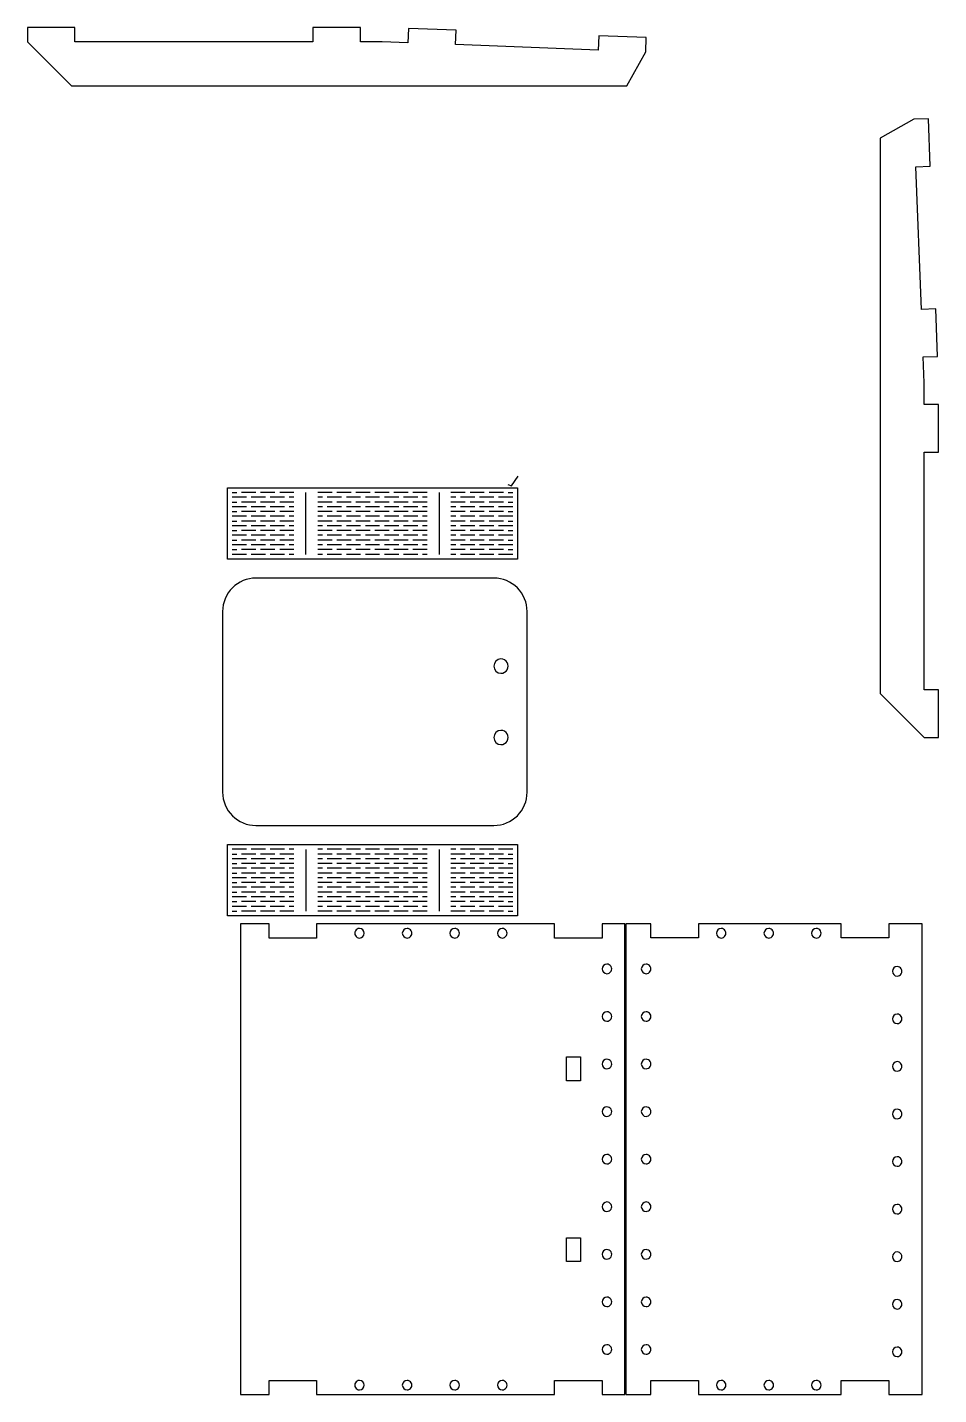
# Model space of a CAD drawing. Header units: millimetres. Extents: x -613 to 1214, y -641 to 836.
# Drawn here: x 926.9 to 1214.2, y -640.5 to -209.4 of the extents above; entities that cross this region are included whole.
import ezdxf

# ---------------------------------------------------------------- set-up
doc = ezdxf.new("R2010")
doc.units = ezdxf.units.MM

msp = doc.modelspace()

# ---------------------------------------------------------------- linework, layer by layer
at = {"color": 7, "linetype": 'Continuous'}
for p, q in [((941.91, -209.36), (926.91, -209.36)), ((926.91, -209.36), (926.91, -213.89)), ((941.91, -213.89), (941.91, -209.36)), ((1031.91, -209.36), (1016.91, -209.36)), ((1016.91, -209.36), (1016.91, -213.89)), ((1031.91, -213.89), (1031.91, -209.36)), ((1047.08, -209.68), (1046.9, -214.21)), ((1062.07, -210.26), (1047.08, -209.68)), ((1061.89, -214.79), (1062.07, -210.26)), ((926.91, -213.89), (940.79, -227.77)), ((1016.91, -213.89), (941.91, -213.89)), ((1038.79, -213.89), (1031.91, -213.89)), ((1046.9, -214.21), (1038.79, -213.89)), ((1106.86, -216.54), (1061.89, -214.79)), ((1107.03, -212), (1106.86, -216.54)), ((1122.02, -212.58), (1107.03, -212)), ((1121.85, -217.13), (1122.02, -212.58)), ((1115.91, -227.77), (1121.85, -217.13)), ((940.79, -227.77), (1115.91, -227.77)), ((1206.42, -238.36), (1195.79, -244.29)), ((1210.97, -238.18), (1206.42, -238.36)), ((1211.55, -253.17), (1210.97, -238.18)), ((1195.79, -244.29), (1195.79, -419.42)), ((1207.01, -253.34), (1211.55, -253.17)), ((1208.76, -298.31), (1207.01, -253.34)), ((1213.3, -298.13), (1208.76, -298.31)), ((1213.88, -313.12), (1213.3, -298.13)), ((1209.35, -313.3), (1213.88, -313.12)), ((1209.66, -321.41), (1209.35, -313.3)), ((1209.66, -328.29), (1209.66, -321.41)), ((1214.19, -328.29), (1209.66, -328.29)), ((1214.19, -343.29), (1214.19, -328.29)), ((1209.66, -418.29), (1209.66, -343.29)), ((1209.66, -343.29), (1214.19, -343.29)), ((1078.35, -353.52), (1079.5, -353.94)), ((1079.5, -353.94), (1081.65, -350.93)), ((989.97, -354.54), (1081.47, -354.54)), ((989.97, -377.04), (989.97, -354.54)), ((991.47, -356.04), (992.97, -356.04)), ((995.96, -357.54), (991.47, -357.54)), ((998.96, -356.04), (994.47, -356.04)), ((1001.96, -357.54), (997.46, -357.54)), ((1004.96, -356.04), (1000.46, -356.04)), ((1007.96, -357.54), (1003.46, -357.54)), ((1010.96, -356.04), (1006.46, -356.04)), ((1010.96, -357.54), (1009.46, -357.54)), ((1014.71, -375.57), (1014.71, -356.07)), ((1022.96, -356.04), (1018.46, -356.04)), ((1019.96, -357.54), (1018.46, -357.54)), ((1025.97, -357.54), (1021.46, -357.54)), ((1028.96, -356.04), (1024.46, -356.04)), ((1031.97, -357.54), (1027.47, -357.54)), ((1034.97, -356.04), (1030.47, -356.04)), ((1037.97, -357.54), (1033.47, -357.54)), ((1040.97, -356.04), (1036.47, -356.04)), ((1043.97, -357.54), (1039.47, -357.54)), ((1046.96, -356.04), (1042.47, -356.04)), ((1049.97, -357.54), (1045.46, -357.54)), ((1052.96, -356.04), (1048.46, -356.04)), ((1052.96, -357.54), (1051.46, -357.54)), ((1056.71, -356.07), (1056.71, -375.57)), ((1064.97, -356.04), (1060.46, -356.04)), ((1061.96, -357.54), (1060.46, -357.54)), ((1067.97, -357.54), (1063.47, -357.54)), ((1070.96, -356.04), (1066.46, -356.04)), ((1073.97, -357.54), (1069.46, -357.54)), ((1076.97, -356.04), (1072.47, -356.04)), ((1079.97, -357.54), (1075.47, -357.54)), ((1078.47, -356.04), (1079.97, -356.04)), ((1081.47, -354.54), (1081.47, -377.04)), ((991.47, -359.04), (992.97, -359.04)), ((995.96, -360.54), (991.47, -360.54)), ((991.47, -362.04), (992.97, -362.04)), ((998.96, -359.04), (994.47, -359.04)), ((998.96, -362.04), (994.47, -362.04)), ((1001.96, -360.54), (997.46, -360.54)), ((1004.96, -359.04), (1000.46, -359.04)), ((1004.96, -362.04), (1000.46, -362.04)), ((1007.96, -360.54), (1003.46, -360.54)), ((1010.96, -359.04), (1006.46, -359.04)), ((1010.96, -362.04), (1006.46, -362.04)), ((1010.96, -360.54), (1009.46, -360.54)), ((1022.96, -359.04), (1018.46, -359.04)), ((1019.96, -360.54), (1018.46, -360.54)), ((1022.96, -362.04), (1018.46, -362.04)), ((1025.97, -360.54), (1021.46, -360.54)), ((1028.96, -359.04), (1024.46, -359.04)), ((1028.96, -362.04), (1024.46, -362.04)), ((1031.97, -360.54), (1027.47, -360.54)), ((1034.97, -359.04), (1030.47, -359.04)), ((1034.97, -362.04), (1030.47, -362.04)), ((1037.97, -360.54), (1033.47, -360.54)), ((1040.97, -359.04), (1036.47, -359.04)), ((1040.97, -362.04), (1036.47, -362.04)), ((1043.97, -360.54), (1039.47, -360.54)), ((1046.96, -359.04), (1042.47, -359.04)), ((1046.96, -362.04), (1042.47, -362.04)), ((1049.97, -360.54), (1045.46, -360.54)), ((1052.96, -359.04), (1048.46, -359.04)), ((1052.96, -362.04), (1048.46, -362.04)), ((1052.96, -360.54), (1051.46, -360.54)), ((1064.97, -359.04), (1060.46, -359.04)), ((1061.96, -360.54), (1060.46, -360.54)), ((1064.97, -362.04), (1060.46, -362.04)), ((1067.97, -360.54), (1063.47, -360.54)), ((1070.96, -359.04), (1066.46, -359.04)), ((1070.96, -362.04), (1066.46, -362.04)), ((1073.97, -360.54), (1069.46, -360.54)), ((1076.97, -359.04), (1072.47, -359.04)), ((1076.97, -362.04), (1072.47, -362.04)), ((1079.97, -360.54), (1075.47, -360.54)), ((1078.47, -359.04), (1079.97, -359.04)), ((1078.47, -362.04), (1079.97, -362.04)), ((995.96, -363.54), (991.47, -363.54)), ((991.47, -365.04), (992.97, -365.04)), ((998.96, -365.04), (994.47, -365.04)), ((1001.96, -363.54), (997.46, -363.54)), ((1004.96, -365.04), (1000.46, -365.04)), ((1007.96, -363.54), (1003.46, -363.54)), ((1010.96, -365.04), (1006.46, -365.04)), ((1010.96, -363.54), (1009.46, -363.54)), ((1019.96, -363.54), (1018.46, -363.54)), ((1022.96, -365.04), (1018.46, -365.04)), ((1025.97, -363.54), (1021.46, -363.54)), ((1028.96, -365.04), (1024.46, -365.04)), ((1031.97, -363.54), (1027.47, -363.54)), ((1034.97, -365.04), (1030.47, -365.04)), ((1037.97, -363.54), (1033.47, -363.54)), ((1040.97, -365.04), (1036.47, -365.04)), ((1043.97, -363.54), (1039.47, -363.54)), ((1046.96, -365.04), (1042.47, -365.04)), ((1049.97, -363.54), (1045.46, -363.54)), ((1052.96, -365.04), (1048.46, -365.04)), ((1052.96, -363.54), (1051.46, -363.54)), ((1061.96, -363.54), (1060.46, -363.54)), ((1064.97, -365.04), (1060.46, -365.04)), ((1067.97, -363.54), (1063.47, -363.54)), ((1070.96, -365.04), (1066.46, -365.04)), ((1073.97, -363.54), (1069.46, -363.54)), ((1076.97, -365.04), (1072.47, -365.04)), ((1079.97, -363.54), (1075.47, -363.54)), ((1078.47, -365.04), (1079.97, -365.04)), ((995.96, -366.54), (991.47, -366.54)), ((991.47, -368.04), (992.97, -368.04)), ((995.96, -369.54), (991.47, -369.54)), ((998.96, -368.04), (994.47, -368.04)), ((1001.96, -366.54), (997.46, -366.54)), ((1001.96, -369.54), (997.46, -369.54)), ((1004.96, -368.04), (1000.46, -368.04)), ((1007.96, -366.54), (1003.46, -366.54)), ((1007.96, -369.54), (1003.46, -369.54)), ((1010.96, -368.04), (1006.46, -368.04)), ((1010.96, -366.54), (1009.46, -366.54)), ((1010.96, -369.54), (1009.46, -369.54)), ((1019.96, -366.54), (1018.46, -366.54)), ((1022.96, -368.04), (1018.46, -368.04)), ((1019.96, -369.54), (1018.46, -369.54)), ((1025.97, -366.54), (1021.46, -366.54)), ((1025.97, -369.54), (1021.46, -369.54)), ((1028.96, -368.04), (1024.46, -368.04)), ((1031.97, -366.54), (1027.47, -366.54)), ((1031.97, -369.54), (1027.47, -369.54)), ((1034.97, -368.04), (1030.47, -368.04)), ((1037.97, -366.54), (1033.47, -366.54)), ((1037.97, -369.54), (1033.47, -369.54)), ((1040.97, -368.04), (1036.47, -368.04)), ((1043.97, -366.54), (1039.47, -366.54)), ((1043.97, -369.54), (1039.47, -369.54)), ((1046.96, -368.04), (1042.47, -368.04)), ((1049.97, -366.54), (1045.46, -366.54)), ((1049.97, -369.54), (1045.46, -369.54)), ((1052.96, -368.04), (1048.46, -368.04)), ((1052.96, -366.54), (1051.46, -366.54)), ((1052.96, -369.54), (1051.46, -369.54)), ((1061.96, -366.54), (1060.46, -366.54)), ((1064.97, -368.04), (1060.46, -368.04)), ((1061.96, -369.54), (1060.46, -369.54)), ((1067.97, -366.54), (1063.47, -366.54)), ((1067.97, -369.54), (1063.47, -369.54)), ((1070.96, -368.04), (1066.46, -368.04)), ((1073.97, -366.54), (1069.46, -366.54)), ((1073.97, -369.54), (1069.46, -369.54)), ((1076.97, -368.04), (1072.47, -368.04)), ((1079.97, -366.54), (1075.47, -366.54)), ((1079.97, -369.54), (1075.47, -369.54)), ((1078.47, -368.04), (1079.97, -368.04)), ((991.47, -371.04), (992.97, -371.04)), ((995.96, -372.54), (991.47, -372.54)), ((991.47, -374.04), (992.97, -374.04)), ((998.96, -371.04), (994.47, -371.04)), ((998.96, -374.04), (994.47, -374.04)), ((1001.96, -372.54), (997.46, -372.54)), ((1004.96, -371.04), (1000.46, -371.04)), ((1004.96, -374.04), (1000.46, -374.04)), ((1007.96, -372.54), (1003.46, -372.54)), ((1010.96, -371.04), (1006.46, -371.04)), ((1010.96, -374.04), (1006.46, -374.04)), ((1010.96, -372.54), (1009.46, -372.54)), ((1022.96, -371.04), (1018.46, -371.04)), ((1019.96, -372.54), (1018.46, -372.54)), ((1022.96, -374.04), (1018.46, -374.04)), ((1025.97, -372.54), (1021.46, -372.54)), ((1028.96, -371.04), (1024.46, -371.04)), ((1028.96, -374.04), (1024.46, -374.04)), ((1031.97, -372.54), (1027.47, -372.54)), ((1034.97, -371.04), (1030.47, -371.04)), ((1034.97, -374.04), (1030.47, -374.04)), ((1037.97, -372.54), (1033.47, -372.54)), ((1040.97, -371.04), (1036.47, -371.04)), ((1040.97, -374.04), (1036.47, -374.04)), ((1043.97, -372.54), (1039.47, -372.54)), ((1046.96, -371.04), (1042.47, -371.04)), ((1046.96, -374.04), (1042.47, -374.04)), ((1049.97, -372.54), (1045.46, -372.54)), ((1052.96, -371.04), (1048.46, -371.04)), ((1052.96, -374.04), (1048.46, -374.04)), ((1052.96, -372.54), (1051.46, -372.54)), ((1064.97, -371.04), (1060.46, -371.04)), ((1061.96, -372.54), (1060.46, -372.54)), ((1064.97, -374.04), (1060.46, -374.04)), ((1067.97, -372.54), (1063.47, -372.54)), ((1070.96, -371.04), (1066.46, -371.04)), ((1070.96, -374.04), (1066.46, -374.04)), ((1073.97, -372.54), (1069.46, -372.54)), ((1076.97, -371.04), (1072.47, -371.04)), ((1076.97, -374.04), (1072.47, -374.04)), ((1079.97, -372.54), (1075.47, -372.54)), ((1078.47, -371.04), (1079.97, -371.04)), ((1078.47, -374.04), (1079.97, -374.04)), ((1081.47, -377.04), (989.97, -377.04)), ((995.96, -375.54), (991.47, -375.54)), ((1001.96, -375.54), (997.46, -375.54)), ((1007.96, -375.54), (1003.46, -375.54)), ((1010.96, -375.54), (1009.46, -375.54)), ((1019.96, -375.54), (1018.46, -375.54)), ((1025.97, -375.54), (1021.46, -375.54)), ((1031.97, -375.54), (1027.47, -375.54)), ((1037.97, -375.54), (1033.47, -375.54)), ((1043.97, -375.54), (1039.47, -375.54)), ((1049.97, -375.54), (1045.46, -375.54)), ((1052.96, -375.54), (1051.46, -375.54)), ((1061.96, -375.54), (1060.46, -375.54)), ((1067.97, -375.54), (1063.47, -375.54)), ((1073.97, -375.54), (1069.46, -375.54)), ((1079.97, -375.54), (1075.47, -375.54)), ((1073.96, -383.04), (998.97, -383.04)), ((988.47, -393.54), (988.47, -450.54)), ((1084.47, -450.54), (1084.47, -393.54)), ((1195.79, -419.42), (1209.66, -433.29)), ((1214.19, -418.29), (1209.66, -418.29)), ((1214.19, -433.29), (1214.19, -418.29)), ((1209.66, -433.29), (1214.19, -433.29)), ((998.97, -461.04), (1073.96, -461.04)), ((989.97, -467.04), (1081.47, -467.04)), ((989.97, -489.54), (989.97, -467.04)), ((995.96, -468.54), (991.47, -468.54)), ((1001.96, -468.54), (997.46, -468.54)), ((1007.96, -468.54), (1003.46, -468.54)), ((1010.96, -468.54), (1009.46, -468.54)), ((1014.71, -468.57), (1014.71, -488.07)), ((1019.96, -468.54), (1018.46, -468.54)), ((1025.97, -468.54), (1021.46, -468.54)), ((1031.97, -468.54), (1027.47, -468.54)), ((1037.97, -468.54), (1033.47, -468.54)), ((1043.97, -468.54), (1039.47, -468.54)), ((1049.97, -468.54), (1045.46, -468.54)), ((1052.96, -468.54), (1051.46, -468.54)), ((1056.71, -468.57), (1056.71, -488.07)), ((1061.96, -468.54), (1060.46, -468.54)), ((1067.97, -468.54), (1063.47, -468.54)), ((1073.97, -468.54), (1069.46, -468.54)), ((1079.97, -468.54), (1075.47, -468.54)), ((1081.47, -467.04), (1081.47, -489.54)), ((991.47, -470.04), (992.97, -470.04)), ((995.96, -471.54), (991.47, -471.54)), ((991.47, -473.04), (992.97, -473.04)), ((998.96, -470.04), (994.47, -470.04)), ((998.96, -473.04), (994.47, -473.04)), ((1001.96, -471.54), (997.46, -471.54)), ((1004.96, -470.04), (1000.46, -470.04)), ((1004.96, -473.04), (1000.46, -473.04)), ((1007.96, -471.54), (1003.46, -471.54)), ((1010.96, -470.04), (1006.46, -470.04)), ((1010.96, -473.04), (1006.46, -473.04)), ((1010.96, -471.54), (1009.46, -471.54)), ((1022.96, -470.04), (1018.46, -470.04)), ((1019.96, -471.54), (1018.46, -471.54)), ((1022.96, -473.04), (1018.46, -473.04)), ((1025.97, -471.54), (1021.46, -471.54)), ((1028.96, -470.04), (1024.46, -470.04)), ((1028.96, -473.04), (1024.46, -473.04)), ((1031.97, -471.54), (1027.47, -471.54)), ((1034.97, -470.04), (1030.47, -470.04)), ((1034.97, -473.04), (1030.47, -473.04)), ((1037.97, -471.54), (1033.47, -471.54)), ((1040.97, -470.04), (1036.47, -470.04)), ((1040.97, -473.04), (1036.47, -473.04)), ((1043.97, -471.54), (1039.47, -471.54)), ((1046.96, -470.04), (1042.47, -470.04)), ((1046.96, -473.04), (1042.47, -473.04)), ((1049.97, -471.54), (1045.46, -471.54)), ((1052.96, -470.04), (1048.46, -470.04)), ((1052.96, -473.04), (1048.46, -473.04)), ((1052.96, -471.54), (1051.46, -471.54)), ((1064.97, -470.04), (1060.46, -470.04)), ((1061.96, -471.54), (1060.46, -471.54)), ((1064.97, -473.04), (1060.46, -473.04)), ((1067.97, -471.54), (1063.47, -471.54)), ((1070.96, -470.04), (1066.46, -470.04)), ((1070.96, -473.04), (1066.46, -473.04)), ((1073.97, -471.54), (1069.46, -471.54)), ((1076.97, -470.04), (1072.47, -470.04)), ((1076.97, -473.04), (1072.47, -473.04)), ((1079.97, -471.54), (1075.47, -471.54)), ((1078.47, -470.04), (1079.97, -470.04)), ((1078.47, -473.04), (1079.97, -473.04)), ((995.96, -474.54), (991.47, -474.54)), ((991.47, -476.04), (992.97, -476.04)), ((995.96, -477.54), (991.47, -477.54)), ((998.96, -476.04), (994.47, -476.04)), ((1001.96, -474.54), (997.46, -474.54)), ((1001.96, -477.54), (997.46, -477.54)), ((1004.96, -476.04), (1000.46, -476.04)), ((1007.96, -474.54), (1003.46, -474.54)), ((1007.96, -477.54), (1003.46, -477.54)), ((1010.96, -476.04), (1006.46, -476.04)), ((1010.96, -474.54), (1009.46, -474.54)), ((1010.96, -477.54), (1009.46, -477.54)), ((1019.96, -474.54), (1018.46, -474.54)), ((1022.96, -476.04), (1018.46, -476.04)), ((1019.96, -477.54), (1018.46, -477.54)), ((1025.97, -474.54), (1021.46, -474.54)), ((1025.97, -477.54), (1021.46, -477.54)), ((1028.96, -476.04), (1024.46, -476.04)), ((1031.97, -474.54), (1027.47, -474.54)), ((1031.97, -477.54), (1027.47, -477.54)), ((1034.97, -476.04), (1030.47, -476.04)), ((1037.97, -474.54), (1033.47, -474.54)), ((1037.97, -477.54), (1033.47, -477.54)), ((1040.97, -476.04), (1036.47, -476.04)), ((1043.97, -474.54), (1039.47, -474.54)), ((1043.97, -477.54), (1039.47, -477.54)), ((1046.96, -476.04), (1042.47, -476.04)), ((1049.97, -474.54), (1045.46, -474.54)), ((1049.97, -477.54), (1045.46, -477.54)), ((1052.96, -476.04), (1048.46, -476.04)), ((1052.96, -474.54), (1051.46, -474.54)), ((1052.96, -477.54), (1051.46, -477.54)), ((1061.96, -474.54), (1060.46, -474.54)), ((1064.97, -476.04), (1060.46, -476.04)), ((1061.96, -477.54), (1060.46, -477.54)), ((1067.97, -474.54), (1063.47, -474.54)), ((1067.97, -477.54), (1063.47, -477.54)), ((1070.96, -476.04), (1066.46, -476.04)), ((1073.97, -474.54), (1069.46, -474.54)), ((1073.97, -477.54), (1069.46, -477.54)), ((1076.97, -476.04), (1072.47, -476.04)), ((1079.97, -474.54), (1075.47, -474.54)), ((1079.97, -477.54), (1075.47, -477.54)), ((1078.47, -476.04), (1079.97, -476.04)), ((991.47, -479.04), (992.97, -479.04)), ((995.96, -480.54), (991.47, -480.54)), ((991.47, -482.04), (992.97, -482.04)), ((998.96, -479.04), (994.47, -479.04)), ((998.96, -482.04), (994.47, -482.04)), ((1001.96, -480.54), (997.46, -480.54)), ((1004.96, -479.04), (1000.46, -479.04)), ((1004.96, -482.04), (1000.46, -482.04)), ((1007.96, -480.54), (1003.46, -480.54)), ((1010.96, -479.04), (1006.46, -479.04)), ((1010.96, -482.04), (1006.46, -482.04)), ((1010.96, -480.54), (1009.46, -480.54)), ((1022.96, -479.04), (1018.46, -479.04)), ((1019.96, -480.54), (1018.46, -480.54)), ((1022.96, -482.04), (1018.46, -482.04)), ((1025.97, -480.54), (1021.46, -480.54)), ((1028.96, -479.04), (1024.46, -479.04)), ((1028.96, -482.04), (1024.46, -482.04)), ((1031.97, -480.54), (1027.47, -480.54)), ((1034.97, -479.04), (1030.47, -479.04)), ((1034.97, -482.04), (1030.47, -482.04)), ((1037.97, -480.54), (1033.47, -480.54)), ((1040.97, -479.04), (1036.47, -479.04)), ((1040.97, -482.04), (1036.47, -482.04)), ((1043.97, -480.54), (1039.47, -480.54)), ((1046.96, -479.04), (1042.47, -479.04)), ((1046.96, -482.04), (1042.47, -482.04)), ((1049.97, -480.54), (1045.46, -480.54)), ((1052.96, -479.04), (1048.46, -479.04)), ((1052.96, -482.04), (1048.46, -482.04)), ((1052.96, -480.54), (1051.46, -480.54)), ((1064.97, -479.04), (1060.46, -479.04)), ((1061.96, -480.54), (1060.46, -480.54)), ((1064.97, -482.04), (1060.46, -482.04)), ((1067.97, -480.54), (1063.47, -480.54)), ((1070.96, -479.04), (1066.46, -479.04)), ((1070.96, -482.04), (1066.46, -482.04)), ((1073.97, -480.54), (1069.46, -480.54)), ((1076.97, -479.04), (1072.47, -479.04)), ((1076.97, -482.04), (1072.47, -482.04)), ((1079.97, -480.54), (1075.47, -480.54)), ((1078.47, -479.04), (1079.97, -479.04)), ((1078.47, -482.04), (1079.97, -482.04)), ((995.96, -483.54), (991.47, -483.54)), ((991.47, -485.04), (992.97, -485.04)), ((995.96, -486.54), (991.47, -486.54)), ((998.96, -485.04), (994.47, -485.04)), ((1001.96, -483.54), (997.46, -483.54)), ((1001.96, -486.54), (997.46, -486.54)), ((1004.96, -485.04), (1000.46, -485.04)), ((1007.96, -483.54), (1003.46, -483.54)), ((1007.96, -486.54), (1003.46, -486.54)), ((1010.96, -485.04), (1006.46, -485.04)), ((1010.96, -483.54), (1009.46, -483.54)), ((1010.96, -486.54), (1009.46, -486.54)), ((1019.96, -483.54), (1018.46, -483.54)), ((1022.96, -485.04), (1018.46, -485.04)), ((1019.96, -486.54), (1018.46, -486.54)), ((1025.97, -483.54), (1021.46, -483.54)), ((1025.97, -486.54), (1021.46, -486.54)), ((1028.96, -485.04), (1024.46, -485.04)), ((1031.97, -483.54), (1027.47, -483.54)), ((1031.97, -486.54), (1027.47, -486.54)), ((1034.97, -485.04), (1030.47, -485.04)), ((1037.97, -483.54), (1033.47, -483.54)), ((1037.97, -486.54), (1033.47, -486.54)), ((1040.97, -485.04), (1036.47, -485.04)), ((1043.97, -483.54), (1039.47, -483.54)), ((1043.97, -486.54), (1039.47, -486.54)), ((1046.96, -485.04), (1042.47, -485.04)), ((1049.97, -483.54), (1045.46, -483.54)), ((1049.97, -486.54), (1045.46, -486.54)), ((1052.96, -485.04), (1048.46, -485.04)), ((1052.96, -483.54), (1051.46, -483.54)), ((1052.96, -486.54), (1051.46, -486.54)), ((1061.96, -483.54), (1060.46, -483.54)), ((1064.97, -485.04), (1060.46, -485.04)), ((1061.96, -486.54), (1060.46, -486.54)), ((1067.97, -483.54), (1063.47, -483.54)), ((1067.97, -486.54), (1063.47, -486.54)), ((1070.96, -485.04), (1066.46, -485.04)), ((1073.97, -483.54), (1069.46, -483.54)), ((1073.97, -486.54), (1069.46, -486.54)), ((1076.97, -485.04), (1072.47, -485.04)), ((1079.97, -483.54), (1075.47, -483.54)), ((1079.97, -486.54), (1075.47, -486.54)), ((1078.47, -485.04), (1079.97, -485.04)), ((1081.47, -489.54), (989.97, -489.54)), ((991.47, -488.04), (992.97, -488.04)), ((998.96, -488.04), (994.47, -488.04)), ((1004.96, -488.04), (1000.46, -488.04)), ((1010.96, -488.04), (1006.46, -488.04)), ((1022.96, -488.04), (1018.46, -488.04)), ((1028.96, -488.04), (1024.46, -488.04)), ((1034.97, -488.04), (1030.47, -488.04)), ((1040.97, -488.04), (1036.47, -488.04)), ((1046.96, -488.04), (1042.47, -488.04)), ((1052.96, -488.04), (1048.46, -488.04)), ((1064.97, -488.04), (1060.46, -488.04)), ((1070.96, -488.04), (1066.46, -488.04)), ((1076.97, -488.04), (1072.47, -488.04)), ((1078.47, -488.04), (1079.97, -488.04)), ((1003.12, -492.02), (994.11, -492.02)), ((994.11, -492.02), (994.11, -640.52)), ((1003.12, -496.52), (1003.12, -492.02)), ((1093.12, -492.02), (1018.11, -492.02)), ((1018.11, -492.02), (1018.11, -496.52)), ((1093.12, -496.52), (1093.12, -492.02)), ((1108.12, -492.02), (1108.12, -496.52)), ((1115.27, -492.02), (1108.12, -492.02)), ((1115.27, -640.52), (1115.27, -492.02)), ((1123.46, -492.01), (1115.62, -492.01)), ((1115.62, -492.01), (1115.62, -640.51)), ((1123.46, -496.51), (1123.46, -492.01)), ((1183.46, -492.01), (1138.46, -492.01)), ((1138.46, -492.01), (1138.46, -496.51)), ((1183.46, -496.51), (1183.46, -492.01)), ((1198.46, -492.01), (1198.46, -496.51)), ((1208.96, -492.01), (1198.46, -492.01)), ((1208.96, -640.51), (1208.96, -492.01)), ((1018.11, -496.52), (1003.12, -496.52)), ((1108.12, -496.52), (1093.12, -496.52)), ((1138.46, -496.51), (1123.46, -496.51)), ((1198.46, -496.51), (1183.46, -496.51)), ((1096.84, -534.01), (1101.34, -534.01)), ((1096.84, -541.51), (1096.84, -534.01)), ((1101.34, -534.01), (1101.34, -541.51)), ((1101.34, -541.51), (1096.84, -541.51)), ((1096.84, -591.02), (1101.34, -591.02)), ((1096.84, -598.52), (1096.84, -591.02)), ((1101.34, -591.02), (1101.34, -598.52)), ((1101.34, -598.52), (1096.84, -598.52)), ((1003.12, -640.52), (1003.12, -636.02)), ((1003.12, -636.02), (1018.11, -636.02)), ((1018.11, -636.02), (1018.11, -640.52)), ((1093.12, -640.52), (1093.12, -636.02)), ((1093.12, -636.02), (1108.12, -636.02)), ((1108.12, -636.02), (1108.12, -640.52)), ((1123.46, -640.51), (1123.46, -636.02)), ((1123.46, -636.02), (1138.46, -636.02)), ((1138.46, -636.02), (1138.46, -640.51)), ((1183.46, -640.51), (1183.46, -636.02)), ((1183.46, -636.02), (1198.46, -636.02)), ((1198.46, -636.02), (1198.46, -640.51)), ((994.11, -640.52), (1003.12, -640.52)), ((1018.11, -640.52), (1093.12, -640.52)), ((1108.12, -640.52), (1115.27, -640.52)), ((1115.62, -640.51), (1123.46, -640.51)), ((1138.46, -640.51), (1183.46, -640.51)), ((1198.46, -640.51), (1208.96, -640.51))]:
    msp.add_line(p, q, dxfattribs=at)
for centre, radius, start, end in [((998.96, -393.53), 10.49, 89.9741, 180.0383), ((1073.97, -393.53), 10.49, 359.9573, 90.0387), ((1076.22, -410.79), 2.25, 89.9977, 269.9814), ((1076.22, -410.79), 2.25, 269.9977, 90.0233), ((1076.22, -433.29), 2.25, 89.9977, 269.9814), ((1076.22, -433.29), 2.25, 269.9977, 90.0233), ((998.96, -450.55), 10.49, 179.9625, 270.0296), ((1073.97, -450.55), 10.49, 269.9627, 0.0347), ((1031.62, -495.02), 1.5, 89.9822, 270.0156), ((1031.62, -495.02), 1.5, 270.0135, 89.9887), ((1046.62, -495.02), 1.5, 89.9998, 269.9732), ((1046.62, -495.02), 1.5, 269.9998, 90.0271), ((1061.62, -495.02), 1.5, 90.0003, 269.998), ((1061.62, -495.02), 1.5, 270.0003, 90.0013), ((1076.62, -495.02), 1.5, 89.9998, 269.9905), ((1076.62, -495.02), 1.5, 269.9998, 90.0099), ((1145.63, -495.02), 1.5, 90.0135, 269.9736), ((1145.63, -495.02), 1.5, 269.9822, 90.0306), ((1160.63, -495.02), 1.5, 89.9998, 269.9762), ((1160.63, -495.02), 1.5, 269.9998, 90.0242), ((1175.63, -495.02), 1.5, 90.0003, 269.9843), ((1175.63, -495.02), 1.5, 270.0003, 90.0151), ((1109.62, -506.27), 1.5, 90.0003, 269.971), ((1109.62, -506.27), 1.5, 270.0003, 90.0284), ((1121.96, -506.27), 1.5, 90.0003, 269.97), ((1121.96, -506.27), 1.5, 270.0003, 90.0294), ((1201.12, -507.02), 1.5, 90.0003, 269.9848), ((1201.12, -507.02), 1.5, 270.0003, 90.0146), ((1109.62, -521.27), 1.5, 90.0028, 269.9685), ((1109.62, -521.27), 1.5, 270.0028, 90.0259), ((1121.96, -521.27), 1.5, 90.0028, 269.9675), ((1121.96, -521.27), 1.5, 270.0028, 90.0269), ((1201.12, -522.02), 1.5, 90.0028, 269.9823), ((1201.12, -522.02), 1.5, 270.0028, 90.0121), ((1109.62, -536.26), 1.5, 90.0028, 269.9685), ((1109.62, -536.26), 1.5, 270.0028, 90.0259), ((1121.96, -536.26), 1.5, 90.0028, 269.9675), ((1121.96, -536.26), 1.5, 270.0028, 90.0269), ((1201.12, -537.01), 1.5, 90.0028, 269.9823), ((1201.12, -537.01), 1.5, 270.0028, 90.0121), ((1109.62, -551.27), 1.5, 90.0003, 269.971), ((1109.62, -551.27), 1.5, 270.0003, 90.0284), ((1121.96, -551.27), 1.5, 90.0003, 269.97), ((1121.96, -551.27), 1.5, 270.0003, 90.0294), ((1201.12, -552.02), 1.5, 90.0003, 269.9848), ((1201.12, -552.02), 1.5, 270.0003, 90.0146), ((1109.62, -566.27), 1.5, 90.0003, 269.971), ((1109.62, -566.27), 1.5, 270.0003, 90.0284), ((1121.96, -566.27), 1.5, 90.0003, 269.97), ((1121.96, -566.27), 1.5, 270.0003, 90.0294), ((1201.12, -567.02), 1.5, 89.9973, 269.9877), ((1201.12, -567.02), 1.5, 269.9973, 90.0176), ((1109.62, -581.26), 1.5, 90.0028, 269.9685), ((1109.62, -581.26), 1.5, 270.0028, 90.0259), ((1121.96, -581.26), 1.5, 90.0028, 269.9675), ((1121.96, -581.26), 1.5, 270.0028, 90.0269), ((1201.12, -582.01), 1.5, 90.0028, 269.9823), ((1201.12, -582.01), 1.5, 270.0028, 90.0121), ((1109.62, -596.27), 1.5, 90.0003, 269.971), ((1109.62, -596.27), 1.5, 270.0003, 90.0284), ((1121.96, -596.27), 1.5, 90.0003, 269.97), ((1121.96, -596.27), 1.5, 270.0003, 90.0294), ((1201.12, -597.02), 1.5, 90.0003, 269.9848), ((1201.12, -597.02), 1.5, 270.0003, 90.0146), ((1109.62, -611.27), 1.5, 90.0003, 269.971), ((1109.62, -611.27), 1.5, 270.0003, 90.0284), ((1121.96, -611.27), 1.5, 90.0003, 269.97), ((1121.96, -611.27), 1.5, 270.0003, 90.0294), ((1201.12, -612.02), 1.5, 90.0003, 269.9847), ((1201.12, -612.02), 1.5, 270.0003, 90.0146), ((1109.62, -626.26), 1.5, 90.0028, 269.9685), ((1109.62, -626.26), 1.5, 270.0028, 90.0259), ((1121.96, -626.26), 1.5, 90.0028, 269.9675), ((1121.96, -626.26), 1.5, 270.0028, 90.0269), ((1201.12, -627.01), 1.5, 90.0028, 269.9823), ((1201.12, -627.01), 1.5, 270.0028, 90.0121), ((1031.62, -637.52), 1.5, 89.9822, 270.0156), ((1031.62, -637.52), 1.5, 270.0135, 89.9887), ((1046.62, -637.52), 1.5, 89.9998, 269.9732), ((1046.62, -637.52), 1.5, 269.9998, 90.0271), ((1061.62, -637.52), 1.5, 90.0003, 269.998), ((1061.62, -637.52), 1.5, 270.0003, 90.0013), ((1076.62, -637.52), 1.5, 89.9998, 269.9905), ((1076.62, -637.52), 1.5, 269.9998, 90.0099), ((1145.63, -637.52), 1.5, 90.0135, 269.9736), ((1145.63, -637.52), 1.5, 269.9822, 90.0306), ((1160.63, -637.52), 1.5, 89.9998, 269.9762), ((1160.63, -637.52), 1.5, 269.9998, 90.0242), ((1175.63, -637.52), 1.5, 90.0003, 269.9843), ((1175.63, -637.52), 1.5, 270.0003, 90.0151)]:
    msp.add_arc(centre, radius, start, end, dxfattribs=at)

doc.saveas('drawing.dxf')
